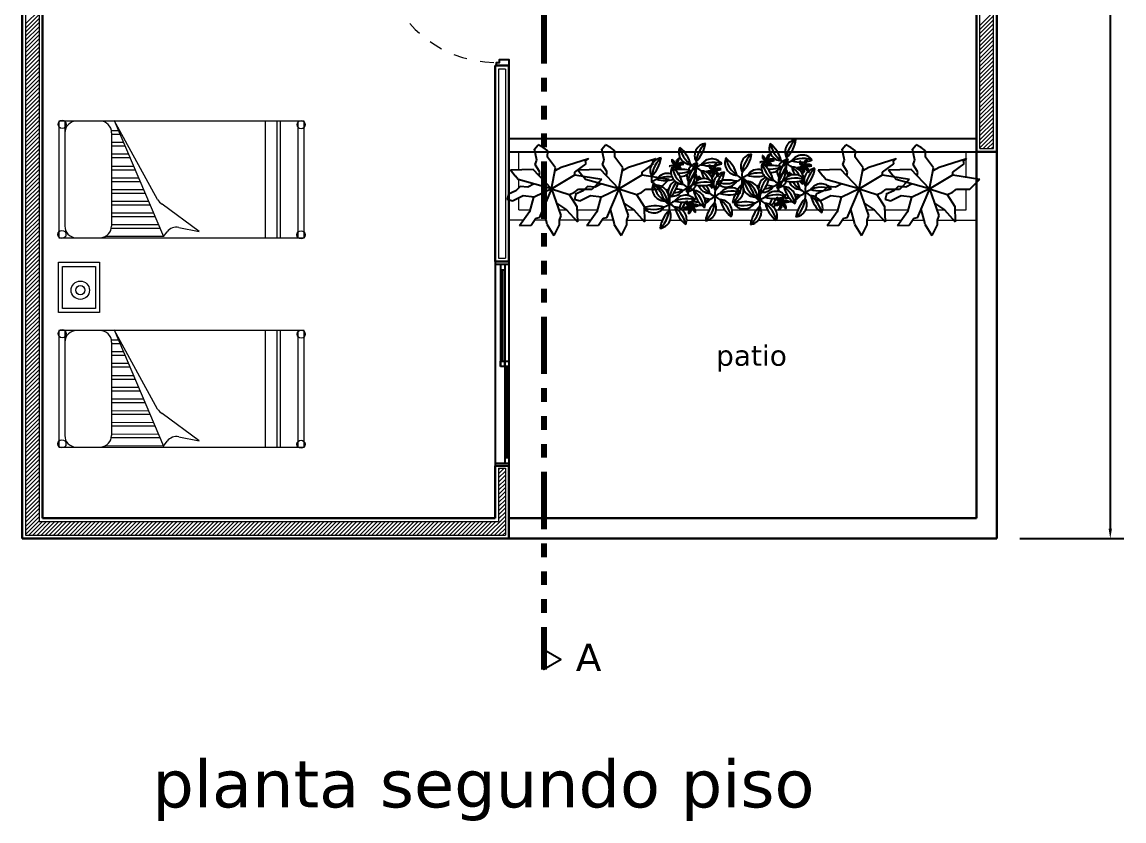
# Model space of a CAD drawing. Header units: millimetres. Extents: x -106 to 2534, y 21 to 2786.
# Drawn here: x 1267 to 1275.09, y 1368.63 to 1374.5 of the extents above; entities that cross this region are included whole.
import ezdxf

# ---------------------------------------------------------------- set-up
doc = ezdxf.new("R2010")
doc.units = ezdxf.units.MM
doc.linetypes.add('ACAD_ISO03W100', pattern=[30, 12, -18])
doc.linetypes.add('ACAD_ISO14W100', pattern=[24, 12, -3, 0, -3, 0, -3, 0, -3])
for name, color, linetype, lineweight in [('achurado', 142, 'Continuous', 9), ('asceso ban', 64, 'Continuous', 20), ('jardinera', 130, 'Continuous', 20), ('L. corte', 106, 'ACAD_ISO14W100', 80), ('marco', 54, 'Continuous', 25), ('MOBILIARIO', 132, 'Continuous', 20), ('muro bajo', 202, 'Continuous', 25), ('muros', 20, 'Continuous', 30), ('punteada', 210, 'ACAD_ISO03W100', 13), ('textos', 116, 'Continuous', 40)]:
    doc.layers.add(name, color=color, linetype=linetype, lineweight=lineweight)
doc.layers.add('VERDE', color=3, linetype='Continuous')
doc.styles.get("Standard").update_dxf_attribs({"font": 'verdana.ttf'})
doc.dimstyles.new('cota 1.75', dxfattribs={"dimtxt": 0.15, "dimasz": 0.072, "dimexe": 0.1005, "dimexo": 0.1685, "dimgap": 0.0525, "dimtad": 1, "dimdsep": 46, "dimtxsty": 'Standard', "dimcen": 2.5, "dimadec": 0, "dimazin": 0, "dimtfac": 1, "dimtmove": 0, "dimatfit": 3, "dimfxl": 1.25, "dimarcsym": 0})

# ---------------------------------------------------------------- blocks, each defined once
blk = doc.blocks.new('*U138')
at = {"layer": 'marco'}
for p, q in [((881.8686, 521.1427), (881.8686, 519.6427)), ((881.8686, 521.1227), (881.9686, 521.1227)), ((881.9086, 521.1227), (881.9086, 520.3718)), ((881.9086, 521.0827), (881.9386, 521.0827)), ((881.9236, 521.0827), (881.9236, 520.4118)), ((881.9386, 521.1227), (881.9386, 519.6627)), ((881.9686, 521.1427), (881.9686, 519.6427)), ((881.9086, 520.4118), (881.9386, 520.4118)), ((881.9086, 520.3718), (881.9086, 520.4118)), ((881.9386, 520.3718), (881.9086, 520.3718)), ((881.9386, 520.4118), (881.9386, 520.3718)), ((881.9386, 520.4118), (881.9686, 520.4118)), ((881.9386, 520.3718), (881.9386, 520.4118)), ((881.9686, 520.3718), (881.9386, 520.3718)), ((881.9536, 520.3718), (881.9536, 519.7027)), ((881.9686, 520.4118), (881.9686, 520.3718)), ((881.9386, 519.7027), (881.9686, 519.7027)), ((881.8686, 519.6627), (881.9686, 519.6627))]:
    blk.add_line(p, q, dxfattribs=at)
blk = doc.blocks.new('A$C1C07363B')
at = {"color": 102}
for centre, radius, start, end in [((0.2057, 1.3061), 0.0912, 125.69265, 236.43122), ((0.3524, 1.3088), 0.2123, 160.3509, 213.91111), ((-0.0647, 1.3011), 0.2311, 342.11092, 20.01295), ((0.3669, 1.0971), 0.2123, 100.3509, 153.91111), ((0.1495, 1.4108), 0.2123, 280.3509, 333.91111), ((0.2912, 1.2227), 0.0912, 65.69265, 176.43122), ((0.1516, 1.4544), 0.2311, 282.11092, 320.01295), ((0.3547, 1.1057), 0.2123, 40.3509, 93.91111), ((0.164, 1.199), 0.2123, 351.08726, 33.91111), ((0.4256, 1.234), 0.0912, 5.69265, 116.43122), ((0.5565, 1.4707), 0.2311, 222.11092, 260.01295), ((-0.0401, 1.0371), 0.2311, 42.11092, 80.01295), ((0.0908, 1.2738), 0.0912, 185.69265, 296.43122), ((0.1618, 1.4022), 0.2123, 220.3509, 273.91111), ((0.2252, 1.2851), 0.0912, 245.69265, 356.43122), ((0.3648, 1.0534), 0.2311, 128.79511, 140.01295), ((0.5811, 1.2067), 0.2311, 162.11092, 192.76019), ((0.3107, 1.2017), 0.0912, 341.49126, 56.43122), ((-0.0144, 1.2837), 0.2123, 280.3509, 333.91111), ((0.2008, 0.9264), 0.2311, 102.11092, 140.01295), ((0.0613, 1.1581), 0.0912, 245.69265, 356.43122), ((0.1907, 0.9786), 0.2123, 47.17049, 93.91111), ((0.0001, 1.072), 0.2123, 340.3509, 33.91111), ((0.4172, 1.0797), 0.2311, 162.11092, 192.81405), ((0.1468, 1.0747), 0.0912, 305.69265, 56.43122), ((0.2617, 1.107), 0.0912, 25.0832, 116.43122), ((0.3926, 1.3437), 0.2311, 222.11092, 253.72388), ((0.3246, 1.1658), 0.0912, 173.84862, 236.43122), ((0.4713, 1.1685), 0.2123, 183.73647, 213.91111), ((0.4713, 1.1685), 0.2123, 171.08726, 171.95869), ((0.0542, 1.1608), 0.2311, 342.11092, 354.69642), ((0.0542, 1.1608), 0.2311, 8.7039, 12.76019), ((0.4858, 0.9568), 0.2123, 100.3509, 153.91111), ((0.4101, 1.0824), 0.0912, 65.69265, 176.43122), ((0.2705, 1.3141), 0.2311, 282.11092, 320.01295), ((0.1971, 1.0995), 0.2311, 342.11092, 10.50869), ((0.4602, 1.1988), 0.0678, 237.80225, 270.01522), ((0.3869, 1.0554), 0.1001, 49.50122, 64.99224), ((0.5408, 1.177), 0.1001, 190.09444, 196.32806), ((0.4743, 1.1626), 0.03, 203.13642, 233.59426), ((0.519, 1.1649), 0.0678, 185.96291, 210.01522), ((0.4743, 1.1626), 0.03, 132.23502, 137.53266), ((0.519, 1.1649), 0.0678, 162.8996, 166.52554), ((0.3581, 1.1567), 0.1001, 349.50122, 16.32806), ((0.519, 1.0971), 0.0678, 102.8996, 150.01522), ((0.4947, 1.1346), 0.03, 72.23502, 173.59426), ((0.4315, 1.2323), 0.1001, 289.50122, 316.32806), ((0.4929, 1.1903), 0.03, 289.05604, 293.59426), ((0.1522, 1.1012), 0.0678, 222.8996, 270.01522), ((0.1319, 1.0614), 0.03, 192.23502, 293.59426), ((0.0789, 0.9578), 0.1001, 49.50122, 76.32806), ((0.2097, 1.1335), 0.0912, 205.0832, 218.76325), ((0.1663, 1.065), 0.03, 132.23502, 233.59426), ((0.2807, 1.2619), 0.2123, 227.17049, 243.56434), ((0.211, 1.0673), 0.0678, 162.8996, 210.01522), ((0.0788, 0.8968), 0.2311, 62.08676, 73.72388), ((0.0501, 1.0591), 0.1001, 349.50122, 16.32806), ((0.2097, 1.1335), 0.0912, 229.17518, 239.11319), ((0.211, 0.9995), 0.0678, 102.8996, 150.01522), ((0.1867, 1.037), 0.03, 72.23502, 173.59426), ((0.1235, 1.1347), 0.1001, 289.50122, 316.32806), ((0.2807, 1.2619), 0.2123, 257.7752, 273.91111), ((0.0788, 0.8968), 0.2311, 42.11092, 46.65604), ((0.3526, 1.0722), 0.0912, 185.69265, 242.71074), ((0.4236, 1.2005), 0.2123, 220.3509, 273.91111), ((0.2217, 0.8355), 0.2311, 42.11092, 80.01295), ((0.3806, 0.9667), 0.0912, 84.52344, 116.43122), ((0.4675, 1.1045), 0.0912, 177.38143, 236.43122), ((0.6142, 1.1072), 0.2123, 175.3357, 213.91111), ((0.4399, 1.159), 0.03, 242.21966, 293.59426), ((0.489, 1.0296), 0.1001, 109.50122, 127.54055), ((0.4015, 1.1649), 0.0678, 293.20407, 330.01522), ((0.4258, 1.1273), 0.03, 274.65819, 353.59426), ((0.6287, 0.8954), 0.2123, 100.3509, 153.91111), ((0.4603, 1.0631), 0.0678, 42.8996, 90.01522), ((0.4015, 1.097), 0.0678, 342.8996, 30.01522), ((0.553, 1.0211), 0.0912, 65.69265, 176.43122), ((0.4134, 1.2528), 0.2311, 282.11092, 320.01295), ((0.5624, 1.1052), 0.1001, 169.50122, 196.32806), ((0.4462, 1.0993), 0.03, 312.23502, 53.59426), ((0.4806, 1.1029), 0.03, 12.23502, 113.59426), ((0.5336, 1.2065), 0.1001, 229.50122, 256.32806), ((0.0935, 1.0673), 0.0678, 282.8996, 330.01522), ((0.1178, 1.0297), 0.03, 252.23502, 353.59426), ((0.181, 0.932), 0.1001, 109.50122, 136.32806), ((0.1045, 1.1435), 0.2123, 280.3509, 333.91111), ((0.1802, 1.0178), 0.0912, 245.69265, 356.43122), ((0.3197, 0.7861), 0.2311, 102.11092, 140.01295), ((0.1523, 0.9655), 0.0678, 42.8996, 90.01522), ((0.0935, 0.9994), 0.0678, 342.8996, 30.01522), ((0.2544, 1.0076), 0.1001, 169.50122, 196.32806), ((0.1382, 1.0017), 0.03, 312.23502, 53.59426), ((0.1726, 1.0053), 0.03, 12.23502, 113.59426), ((0.2256, 1.109), 0.1001, 229.50122, 256.32806), ((0.2525, 0.9707), 0.0912, 171.76698, 189.53307), ((0.2525, 0.9707), 0.0912, 146.10068, 157.891), ((0.2097, 1.1335), 0.0912, 247.81256, 256.70033), ((0.2525, 0.9707), 0.0912, 133.2687, 137.35924), ((0.3992, 0.9734), 0.2123, 168.6954, 179.48836), ((0.4172, 1.0797), 0.2311, 196.662, 200.01295), ((-0.0179, 0.9657), 0.2311, 6.1815, 10.61505), ((0.2097, 1.1335), 0.0912, 284.90358, 296.43122), ((0.338, 0.8873), 0.0912, 109.57165, 176.43122), ((0.3096, 0.8384), 0.2123, 40.3509, 93.91111), ((0.119, 0.9317), 0.2123, 340.3509, 33.91111), ((0.5361, 0.9394), 0.2311, 162.11092, 200.01295), ((0.2656, 0.9344), 0.0912, 305.69265, 56.43122), ((0.5115, 1.2034), 0.2311, 222.11092, 260.01295), ((0.3526, 1.0722), 0.0912, 264.52344, 296.43122), ((0.338, 0.8873), 0.0912, 65.69265, 85.15108), ((0.2474, 1.0821), 0.2123, 298.29431, 333.91111), ((0.3806, 0.9667), 0.0912, 5.69265, 62.71074), ((0.4525, 0.777), 0.2123, 40.3509, 93.91111), ((0.2619, 0.8704), 0.2123, 340.3509, 33.91111), ((0.5235, 0.9054), 0.0912, 5.69265, 116.43122), ((0.6544, 1.1421), 0.2311, 222.11092, 260.01295), ((0.2085, 1.0668), 0.2123, 220.3509, 273.91111), ((0.0067, 0.7017), 0.2311, 42.11092, 80.01295), ((0.1376, 0.9384), 0.0912, 185.69265, 296.43122), ((0.2525, 0.9707), 0.0912, 208.6876, 236.43122), ((0.3992, 0.9734), 0.2123, 192.53642, 213.91111), ((-0.0179, 0.9657), 0.2311, 342.11092, 351.58247), ((0.4137, 0.7617), 0.2123, 120.80351, 153.91111), ((0.1984, 1.119), 0.2311, 282.11092, 297.81077), ((0.4627, 0.7248), 0.2311, 131.73202, 140.01295), ((0.3231, 0.9565), 0.0912, 271.27301, 356.43122), ((0.4137, 0.7617), 0.2123, 100.3509, 106.96689), ((0.1984, 1.119), 0.2311, 312.85022, 320.01295), ((0.4627, 0.7248), 0.2311, 102.11092, 117.26047), ((0.4274, 0.8894), 0.03, 132.23502, 233.59426), ((0.472, 0.8916), 0.0678, 162.8996, 210.01522), ((0.3111, 0.8834), 0.1001, 349.50122, 16.32806), ((0.4477, 0.8613), 0.03, 72.23502, 173.59426), ((0.679, 0.8781), 0.2311, 162.11092, 200.01295), ((0.4086, 0.8731), 0.0912, 305.69265, 56.43122), ((0.0324, 0.9483), 0.2123, 280.3509, 333.91111), ((0.1081, 0.8227), 0.0912, 245.69265, 356.43122), ((0.2476, 0.591), 0.2311, 102.11092, 140.01295), ((0.2375, 0.6432), 0.2123, 40.3509, 93.91111), ((0.0469, 0.7366), 0.2123, 340.3509, 33.91111), ((0.464, 0.7443), 0.2311, 162.11092, 200.01295), ((0.1935, 0.7393), 0.0912, 305.69265, 56.43122), ((0.3085, 0.7716), 0.0912, 5.69265, 116.43122), ((0.4393, 1.0083), 0.2311, 222.11092, 260.01295), ((0.2474, 1.0821), 0.2123, 280.3509, 287.89909), ((0.3231, 0.9565), 0.0912, 245.69265, 266.21453), ((0.3805, 0.7679), 0.0912, 125.69265, 236.43122), ((0.5272, 0.7706), 0.2123, 160.3509, 213.91111), ((0.1101, 0.7629), 0.2311, 342.11092, 20.01295), ((0.4133, 0.9255), 0.0678, 222.8996, 270.01522), ((0.3929, 0.8857), 0.03, 192.23502, 293.59426), ((0.3399, 0.7821), 0.1001, 49.50122, 76.32806), ((0.3545, 0.8916), 0.0678, 282.8996, 330.01522), ((0.3788, 0.8541), 0.03, 252.23502, 353.59426), ((0.4421, 0.7564), 0.1001, 109.50122, 136.32806), ((0.472, 0.8238), 0.0678, 102.8996, 150.01522), ((0.3546, 0.8238), 0.0678, 342.8996, 30.01522), ((0.4133, 0.7899), 0.0678, 42.8996, 90.01522), ((0.5154, 0.832), 0.1001, 169.50122, 196.32806), ((0.3992, 0.826), 0.03, 312.23502, 53.59426), ((0.3845, 0.959), 0.1001, 289.50122, 316.32806), ((0.4337, 0.8297), 0.03, 12.23502, 113.59426), ((0.4867, 0.9333), 0.1001, 229.50122, 256.32806), ((0.5417, 0.5589), 0.2123, 100.3509, 153.91111), ((0.466, 0.6845), 0.0912, 65.69265, 176.43122), ((0.3265, 0.9162), 0.2311, 282.11092, 320.01295), ((0.2166, 0.6409), 0.0912, 125.69265, 236.43122), ((0.3633, 0.6436), 0.2123, 160.3509, 213.91111), ((-0.0538, 0.6359), 0.2311, 342.11092, 20.01295), ((0.3366, 0.864), 0.2123, 220.3509, 273.91111), ((0.2656, 0.7356), 0.0912, 185.69265, 296.43122), ((0.1347, 0.4989), 0.2311, 42.11092, 80.01295), ((0.1604, 0.7456), 0.2123, 280.3509, 333.91111), ((0.3021, 0.5575), 0.0912, 65.69265, 176.43122), ((0.3655, 0.4405), 0.2123, 40.3509, 93.91111), ((0.1749, 0.5338), 0.2123, 351.08726, 33.91111), ((0.4365, 0.5688), 0.0912, 5.69265, 116.43122), ((0.5674, 0.8055), 0.2311, 222.11092, 260.01295), ((-0.0292, 0.3719), 0.2311, 42.11092, 80.01295), ((0.1017, 0.6086), 0.0912, 185.69265, 296.43122), ((0.1726, 0.7369), 0.2123, 220.3509, 273.91111), ((0.3778, 0.4318), 0.2123, 100.3509, 153.91111), ((0.2361, 0.6199), 0.0912, 245.69265, 356.43122), ((0.3757, 0.3882), 0.2311, 128.79511, 140.01295), ((0.1625, 0.7892), 0.2311, 282.11092, 320.01295), ((0.3757, 0.3882), 0.2311, 102.11092, 107.19606), ((0.592, 0.5415), 0.2311, 162.11092, 192.76019), ((0.3216, 0.5365), 0.0912, 341.49126, 56.43122), ((-0.0035, 0.6185), 0.2123, 280.3509, 333.91111), ((0.2117, 0.2612), 0.2311, 102.11092, 140.01295), ((0.0722, 0.4929), 0.0912, 245.69265, 356.43122), ((0.2016, 0.3134), 0.2123, 47.17049, 93.91111), ((0.011, 0.4068), 0.2123, 340.3509, 33.91111), ((0.2726, 0.4418), 0.0912, 25.0832, 116.43122), ((0.4034, 0.6785), 0.2311, 222.11092, 253.72388), ((0.3355, 0.5006), 0.0912, 173.84862, 236.43122), ((0.4822, 0.5033), 0.2123, 183.73647, 213.91111), ((0.4822, 0.5033), 0.2123, 171.08726, 171.95869), ((0.0651, 0.4956), 0.2311, 8.7039, 12.76019), ((0.4966, 0.2916), 0.2123, 100.3509, 153.91111), ((0.421, 0.4172), 0.0912, 65.69265, 176.43122), ((0.2814, 0.6489), 0.2311, 282.11092, 320.01295), ((0.5517, 0.5118), 0.1001, 190.09444, 196.32806), ((0.5299, 0.4997), 0.0678, 185.96291, 210.01522), ((0.4852, 0.4974), 0.03, 132.23502, 137.53266), ((0.5299, 0.4997), 0.0678, 162.8996, 166.52554), ((0.369, 0.4915), 0.1001, 349.50122, 16.32806), ((0.5299, 0.4318), 0.0678, 102.8996, 150.01522), ((0.5056, 0.4694), 0.03, 72.23502, 173.59426), ((0.4424, 0.5671), 0.1001, 289.50122, 316.32806), ((0.5037, 0.5251), 0.03, 289.05604, 293.59426), ((0.2206, 0.4683), 0.0912, 205.0832, 218.76325), ((0.2915, 0.5967), 0.2123, 227.17049, 243.56434), ((0.1772, 0.3998), 0.03, 132.23502, 233.59426), ((0.2219, 0.4021), 0.0678, 162.8996, 210.01522), ((0.0897, 0.2316), 0.2311, 62.08676, 73.72388), ((0.061, 0.3939), 0.1001, 349.50122, 16.32806), ((0.4281, 0.4145), 0.2311, 162.11092, 192.81405), ((0.1576, 0.4095), 0.0912, 305.69265, 56.43122), ((0.0651, 0.4956), 0.2311, 342.11092, 354.69642), ((0.4784, 0.4393), 0.0912, 177.38143, 236.43122), ((0.6251, 0.442), 0.2123, 175.3357, 213.91111), ((0.208, 0.4343), 0.2311, 342.11092, 10.50869), ((0.4711, 0.5336), 0.0678, 237.80225, 270.01522), ((0.4508, 0.4938), 0.03, 242.21966, 293.59426), ((0.4999, 0.3644), 0.1001, 109.50122, 127.54055), ((0.4124, 0.4996), 0.0678, 293.20407, 330.01522), ((0.4367, 0.4621), 0.03, 274.65819, 353.59426), ((0.3978, 0.3901), 0.1001, 49.50122, 64.99224), ((0.6396, 0.2302), 0.2123, 100.3509, 153.91111), ((0.4852, 0.4974), 0.03, 203.13642, 233.59426), ((0.4712, 0.3979), 0.0678, 42.8996, 90.01522), ((0.4124, 0.4318), 0.0678, 342.8996, 30.01522), ((0.5639, 0.3559), 0.0912, 65.69265, 176.43122), ((0.4243, 0.5876), 0.2311, 282.11092, 320.01295), ((0.5733, 0.44), 0.1001, 169.50122, 196.32806), ((0.4571, 0.4341), 0.03, 312.23502, 53.59426), ((0.4915, 0.4377), 0.03, 12.23502, 113.59426), ((0.5445, 0.5413), 0.1001, 229.50122, 256.32806), ((0.1631, 0.436), 0.0678, 222.8996, 270.01522), ((0.1427, 0.3962), 0.03, 192.23502, 293.59426), ((0.0898, 0.2926), 0.1001, 49.50122, 76.32806), ((0.1044, 0.4021), 0.0678, 282.8996, 330.01522), ((0.1287, 0.3645), 0.03, 252.23502, 353.59426), ((0.1919, 0.2668), 0.1001, 109.50122, 136.32806), ((0.1154, 0.4783), 0.2123, 280.3509, 333.91111), ((0.1911, 0.3526), 0.0912, 245.69265, 356.43122), ((0.3306, 0.1209), 0.2311, 102.11092, 140.01295), ((0.2206, 0.4683), 0.0912, 229.17518, 239.11319), ((0.2219, 0.3343), 0.0678, 102.8996, 150.01522), ((0.1631, 0.3003), 0.0678, 42.8996, 90.01522), ((0.1044, 0.3342), 0.0678, 342.8996, 30.01522), ((0.2653, 0.3424), 0.1001, 169.50122, 196.32806), ((0.1491, 0.3365), 0.03, 312.23502, 53.59426), ((0.1976, 0.3718), 0.03, 72.23502, 173.59426), ((0.1343, 0.4695), 0.1001, 289.50122, 316.32806), ((0.1835, 0.3401), 0.03, 12.23502, 113.59426), ((0.2365, 0.4437), 0.1001, 229.50122, 256.32806), ((0.2634, 0.3055), 0.0912, 146.10068, 157.891), ((0.2206, 0.4683), 0.0912, 247.81256, 256.70033), ((0.2634, 0.3055), 0.0912, 133.2687, 137.35924), ((0.4101, 0.3082), 0.2123, 168.6954, 179.48836), ((0.4281, 0.4145), 0.2311, 196.662, 200.01295), ((-0.007, 0.3005), 0.2311, 6.1815, 10.61505), ((0.2206, 0.4683), 0.0912, 284.90358, 296.43122), ((0.2915, 0.5967), 0.2123, 257.7752, 273.91111), ((0.0897, 0.2316), 0.2311, 42.11092, 46.65604), ((0.3635, 0.407), 0.0912, 185.69265, 242.71074), ((0.4345, 0.5353), 0.2123, 220.3509, 273.91111), ((0.2326, 0.1703), 0.2311, 42.11092, 80.01295), ((0.3205, 0.1732), 0.2123, 40.3509, 93.91111), ((0.1299, 0.2665), 0.2123, 340.3509, 33.91111), ((0.5469, 0.2742), 0.2311, 162.11092, 200.01295), ((0.2765, 0.2692), 0.0912, 305.69265, 56.43122), ((0.3915, 0.3015), 0.0912, 84.52344, 116.43122), ((0.5223, 0.5382), 0.2311, 222.11092, 260.01295), ((0.3635, 0.407), 0.0912, 264.52344, 296.43122), ((0.3915, 0.3015), 0.0912, 5.69265, 62.71074), ((0.4634, 0.1118), 0.2123, 40.3509, 93.91111), ((0.5344, 0.2402), 0.0912, 5.69265, 116.43122), ((0.2194, 0.4016), 0.2123, 220.3509, 273.91111), ((0.0176, 0.0365), 0.2311, 42.11092, 80.01295), ((0.1485, 0.2732), 0.0912, 185.69265, 296.43122), ((0.2634, 0.3055), 0.0912, 171.76698, 189.53307), ((0.2634, 0.3055), 0.0912, 208.6876, 236.43122), ((0.4101, 0.3082), 0.2123, 192.53642, 213.91111), ((-0.007, 0.3005), 0.2311, 342.11092, 351.58247), ((0.4245, 0.0964), 0.2123, 120.80351, 153.91111), ((0.3489, 0.2221), 0.0912, 109.57165, 176.43122), ((0.2093, 0.4538), 0.2311, 282.11092, 297.81077), ((0.334, 0.2913), 0.0912, 271.27301, 356.43122), ((0.3489, 0.2221), 0.0912, 65.69265, 85.15108), ((0.2583, 0.4169), 0.2123, 298.29431, 333.91111), ((0.4245, 0.0964), 0.2123, 100.3509, 106.96689), ((0.2093, 0.4538), 0.2311, 312.85022, 320.01295), ((0.4735, 0.0596), 0.2311, 102.11092, 117.26047), ((0.4383, 0.2242), 0.03, 132.23502, 233.59426), ((0.4829, 0.2264), 0.0678, 162.8996, 210.01522), ((0.322, 0.2182), 0.1001, 349.50122, 16.32806), ((0.2728, 0.2052), 0.2123, 340.3509, 33.91111), ((0.6899, 0.2129), 0.2311, 162.11092, 200.01295), ((0.4195, 0.2079), 0.0912, 305.69265, 56.43122), ((0.6653, 0.4769), 0.2311, 222.11092, 260.01295), ((0.0433, 0.2831), 0.2123, 280.3509, 333.91111), ((0.2484, -0.022), 0.2123, 40.3509, 93.91111), ((0.0578, 0.0714), 0.2123, 340.3509, 33.91111), ((0.3194, 0.1064), 0.0912, 5.69265, 116.43122), ((0.4502, 0.3431), 0.2311, 222.11092, 260.01295), ((0.4735, 0.0596), 0.2311, 131.73202, 140.01295), ((0.2583, 0.4169), 0.2123, 280.3509, 287.89909), ((0.334, 0.2913), 0.0912, 245.69265, 266.21453), ((0.4242, 0.2603), 0.0678, 222.8996, 270.01522), ((0.4038, 0.2205), 0.03, 192.23502, 293.59426), ((0.3508, 0.1169), 0.1001, 49.50122, 76.32806), ((0.3654, 0.2264), 0.0678, 282.8996, 330.01522), ((0.3897, 0.1889), 0.03, 252.23502, 353.59426), ((0.453, 0.0912), 0.1001, 109.50122, 136.32806), ((0.4829, 0.1586), 0.0678, 102.8996, 150.01522), ((0.3654, 0.1586), 0.0678, 342.8996, 30.01522), ((0.4242, 0.1247), 0.0678, 42.8996, 90.01522), ((0.5263, 0.1668), 0.1001, 169.50122, 196.32806), ((0.4101, 0.1608), 0.03, 312.23502, 53.59426), ((0.4586, 0.1961), 0.03, 72.23502, 173.59426), ((0.3954, 0.2938), 0.1001, 289.50122, 316.32806), ((0.4446, 0.1645), 0.03, 12.23502, 113.59426), ((0.4975, 0.2681), 0.1001, 229.50122, 256.32806), ((0.119, 0.1575), 0.0912, 245.69265, 356.43122), ((0.2585, -0.0742), 0.2311, 102.11092, 140.01295), ((0.4748, 0.0791), 0.2311, 162.11092, 200.01295), ((0.2044, 0.0741), 0.0912, 305.69265, 56.43122)]:
    blk.add_arc(centre, radius, start, end, dxfattribs=at)
blk = doc.blocks.new('m2')
at = {"linetype": 'Continuous'}
for p, q in [((-0.0136, 0.0587), (-0.0096, 0.0703)), ((0.01, 0.0406), (-0.0096, 0.0703)), ((-0.0434, 0.0527), (-0.0514, 0.0499)), ((-0.0327, 0.0455), (-0.0436, 0.0528)), ((-0.0156, 0.052), (-0.0135, 0.0583)), ((0, 0), (-0.0156, 0.052)), ((0.0255, 0.0433), (0.0383, 0.0557)), ((0.0383, 0.0557), (0.0473, 0.0545)), ((0.0481, 0.0455), (0.0473, 0.0545)), ((-0.0494, 0.0415), (-0.0514, 0.0499)), ((-0.0331, 0.0317), (-0.0494, 0.0415)), ((-0.0233, 0.0434), (-0.0327, 0.0455)), ((-0.0178, 0.0328), (-0.0233, 0.0434)), ((0, 0), (0.01, 0.0406)), ((0.0121, 0.0291), (0.0184, 0.042)), ((0.0184, 0.042), (0.0255, 0.0433)), ((0.0386, 0.0316), (0.047, 0.0367)), ((0.047, 0.0367), (0.0481, 0.0455)), ((-0.0261, 0.016), (-0.0331, 0.0317)), ((-0.0081, 0.0272), (-0.0178, 0.0328)), ((0.0068, 0.0275), (0.0121, 0.0291)), ((0.031, 0.012), (0.0386, 0.0316)), ((-0.0495, 0.01), (-0.0764, 0.0115)), ((-0.0658, -0.0036), (-0.0764, 0.0115)), ((-0.0265, 0.0167), (-0.0495, 0.01)), ((0, 0), (-0.0491, -0.0077)), ((0, 0), (-0.028, -0.0346)), ((0, 0), (-0.0261, 0.016)), ((0, 0), (0.031, 0.012)), ((0, 0), (0.0379, -0.0193)), ((0, 0), (0.007, -0.0281)), ((0.0272, 0.0105), (0.0368, 0.0051)), ((0.0366, 0.0052), (0.0711, -0.0239)), ((-0.0527, -0.004), (-0.0658, -0.0036)), ((-0.0491, -0.0077), (-0.0527, -0.004)), ((-0.0346, -0.0054), (-0.0509, -0.023)), ((0.0379, -0.0193), (0.0412, -0.0171)), ((0.0412, -0.0171), (0.0619, -0.0252)), ((-0.0512, -0.0231), (-0.0603, -0.0421)), ((-0.028, -0.0346), (-0.0356, -0.0364)), ((-0.0152, -0.0188), (-0.0156, -0.0375)), ((0.007, -0.0281), (-0.0025, -0.0486)), ((0.007, -0.0281), (0.0139, -0.0332)), ((0.0139, -0.0332), (0.0219, -0.0361)), ((0.0379, -0.0193), (0.0548, -0.0588)), ((0.0619, -0.0252), (0.0652, -0.0223)), ((0.0652, -0.0223), (0.0715, -0.024)), ((-0.0417, -0.0405), (-0.0603, -0.0421)), ((-0.0356, -0.0364), (-0.0417, -0.0405)), ((-0.0156, -0.0375), (-0.0225, -0.0619)), ((-0.0025, -0.0486), (-0.0225, -0.0619)), ((0.0219, -0.0361), (0.0331, -0.0539)), ((0.0331, -0.0542), (0.0548, -0.0588))]:
    blk.add_line(p, q, dxfattribs=at)
blk = doc.blocks.new('cama3')
for p, q in [((1234.2454, 1376.414), (1234.2454, 1375.5568)), ((1236.0454, 1376.414), (1234.2454, 1376.414)), ((1234.2885, 1376.4139), (1234.2884, 1376.3282)), ((1234.6513, 1376.4183), (1235.0141, 1375.5647)), ((1234.9696, 1375.8364), (1234.6513, 1376.4183)), ((1235.7625, 1375.5568), (1235.7625, 1376.414)), ((1235.8482, 1375.5568), (1235.8482, 1376.414)), ((1235.8739, 1375.5568), (1235.8739, 1376.414)), ((1236.0025, 1375.5568), (1236.0025, 1376.414)), ((1236.0454, 1375.5568), (1236.0454, 1376.414)), ((1234.6838, 1376.3418), (1234.6313, 1376.3419)), ((1234.2884, 1376.3282), (1234.2884, 1375.6425)), ((1234.6324, 1376.3276), (1234.6312, 1375.6419)), ((1234.7203, 1376.256), (1234.6323, 1376.2561)), ((1234.6948, 1376.316), (1234.6324, 1376.3161)), ((1234.7567, 1376.1702), (1234.6322, 1376.1704)), ((1234.7312, 1376.2303), (1234.6323, 1376.2304)), ((1234.7677, 1376.1445), (1234.6321, 1376.1447)), ((1234.7954, 1376.0794), (1234.632, 1376.0796)), ((1234.8063, 1376.0536), (1234.632, 1376.0539)), ((1234.8302, 1375.9936), (1234.6318, 1375.9939)), ((1234.8427, 1375.9678), (1234.6318, 1375.9682)), ((1234.8683, 1375.9078), (1234.6317, 1375.9082)), ((1234.8792, 1375.8821), (1234.6317, 1375.8825)), ((1234.9047, 1375.822), (1234.6315, 1375.8225)), ((1234.9157, 1375.7963), (1234.6315, 1375.7968)), ((1235.2759, 1375.6034), (1235.0028, 1375.8042)), ((1234.9412, 1375.7362), (1234.6314, 1375.7368)), ((1234.9521, 1375.7105), (1234.6314, 1375.7111)), ((1234.9886, 1375.6247), (1234.6296, 1375.6254)), ((1234.9776, 1375.6505), (1234.6313, 1375.6511)), ((1235.1257, 1375.6327), (1235.2759, 1375.6034)), ((1234.2454, 1375.5568), (1236.0454, 1375.5568)), ((1235.0141, 1375.5647), (1234.584, 1375.5654)), ((1235.0141, 1375.5647), (1235.0409, 1375.6002))]:
    blk.add_line(p, q)
for centre in [(1234.2686, 1376.3898), (1236.025, 1376.3867), (1234.2672, 1375.5809), (1236.0239, 1375.5779)]:
    blk.add_circle(centre, 0.03)
for centre, radius, start, end in [((1234.3765, 1376.3258), 0.0882, 90.71291, 178.44877), ((1234.5458, 1376.3274), 0.0866, 0.14591, 89.30883), ((1235.1043, 1375.9423), 0.1714, 218.15966, 233.67577), ((1234.3741, 1375.6423), 0.0857, 179.90056, 265.86358), ((1234.5455, 1375.642), 0.0857, 276.31927, 359.90056), ((1235.1093, 1375.5486), 0.0857, 78.96231, 142.98993)]:
    blk.add_arc(centre, radius, start, end)
blk = doc.blocks.new('camas')
at = {"layer": 'MOBILIARIO'}
for points in [[(1321.8962, 1316.4971), (1322.1991, 1316.4971), (1322.1991, 1316.1269), (1321.8962, 1316.1269)], [(1321.927, 1316.4664), (1322.1684, 1316.4664), (1322.1684, 1316.1577), (1321.927, 1316.1577)]]:
    blk.add_lwpolyline(points, close=True, dxfattribs=at)
for radius in [0.0674, 0.0337]:
    blk.add_circle((1322.0569, 1316.2912), radius, dxfattribs=at)
for p in [(87.6546, -58.8801), (87.6546, -60.4181)]:
    blk.add_blockref('cama3', p, dxfattribs=at)
blk = doc.blocks.new('*D204')
at = {"color": 0, "lineweight": -2, "transparency": 16777216}
for p, q in [((1274.3261, 1382.9619), (1275.0913, 1382.9619)), ((1274.9908, 1382.8899), (1274.9908, 1370.7753)), ((1274.3261, 1370.7033), (1275.0913, 1370.7033))]:
    blk.add_line(p, q, dxfattribs=at)
at = {"color": 0, "transparency": 16777216}
for points in [[(1274.9788, 1382.8899), (1275.0028, 1382.8899), (1274.9908, 1382.9619)], [(1274.9788, 1370.7753), (1275.0028, 1370.7753), (1274.9908, 1370.7033)]]:
    blk.add_solid(points, dxfattribs=at)
at = {"layer": 'Defpoints', "color": 0, "transparency": 16777216}
for p in [(1274.1576, 1382.9619), (1274.1576, 1370.7033), (1274.9908, 1370.7033)]:
    blk.add_point(p, dxfattribs=at)
at = {"color": 0, "transparency": 16777216, "insert": (1274.8601, 1376.8326), "char_height": 0.15, "attachment_point": 5, "rotation": 90}
blk.add_mtext('12.26', dxfattribs=at)

msp = doc.modelspace()

# ---------------------------------------------------------------- hatches: boundary and pattern name
at = {"layer": 'achurado'}
h = msp.add_hatch(dxfattribs=at)
h.set_pattern_fill('JIS_WOOD', color=256, scale=0.03, style=0)
h.set_pattern_definition([(45, (25.16938, 6e-13), (-0.01499999997, 0.01499999997), [])])
h.paths.add_polyline_path([(1269.099, 1370.8283), (1267.5127, 1370.8283), (1267.5127, 1370.7283), (1269.099, 1370.7283)])

# ---------------------------------------------------------------- linework, layer by layer
msp.add_lwpolyline([(1270.9566, 1369.816), (1270.8297, 1369.7427), (1270.8297, 1369.8893)], close=True)
for p, q in [((1267.0226, 1384.9642), (1267.0226, 1370.7283)), ((1274.1326, 1373.5675), (1274.1326, 1382.9369)), ((1274.0326, 1373.5675), (1274.0326, 1382.8119)), ((1267.1226, 1377.5581), (1267.1226, 1370.8283)), ((1267.0226, 1374.4832), (1267.1226, 1374.5832)), ((1267.0226, 1374.4532), (1267.1226, 1374.5532)), ((1274.0326, 1374.4732), (1274.1326, 1374.5732)), ((1267.0226, 1374.4232), (1267.1226, 1374.5232)), ((1267.0226, 1374.3932), (1267.1226, 1374.4932)), ((1274.0326, 1374.4432), (1274.1326, 1374.5432)), ((1274.0326, 1374.4132), (1274.1326, 1374.5132)), ((1274.0326, 1374.3832), (1274.1326, 1374.4832)), ((1267.0226, 1374.3632), (1267.1226, 1374.4632)), ((1267.0226, 1374.3332), (1267.1226, 1374.4332)), ((1267.0226, 1374.3032), (1267.1226, 1374.4032)), ((1274.0326, 1374.3532), (1274.1326, 1374.4532)), ((1274.0326, 1374.3232), (1274.1326, 1374.4232)), ((1274.0326, 1374.2932), (1274.1326, 1374.3932)), ((1267.0226, 1374.2732), (1267.1226, 1374.3732)), ((1267.0226, 1374.2432), (1267.1226, 1374.3432)), ((1267.0226, 1374.2132), (1267.1226, 1374.3132)), ((1274.0326, 1374.2632), (1274.1326, 1374.3632)), ((1274.0326, 1374.2332), (1274.1326, 1374.3332)), ((1267.0226, 1374.1832), (1267.1226, 1374.2832)), ((1267.0226, 1374.1532), (1267.1226, 1374.2532)), ((1274.0326, 1374.2032), (1274.1326, 1374.3032)), ((1274.0326, 1374.1732), (1274.1326, 1374.2732)), ((1274.0326, 1374.1432), (1274.1326, 1374.2432)), ((1267.0226, 1374.1232), (1267.1226, 1374.2232)), ((1267.0226, 1374.0932), (1267.1226, 1374.1932)), ((1267.0226, 1374.0632), (1267.1226, 1374.1632)), ((1270.5477, 1374.1524), (1270.4977, 1374.1524)), ((1270.4977, 1374.1524), (1270.4977, 1372.7631)), ((1270.5477, 1374.1524), (1270.5477, 1372.7631)), ((1274.0326, 1374.1132), (1274.1326, 1374.2132)), ((1274.0326, 1374.0832), (1274.1326, 1374.1832)), ((1274.0326, 1374.0532), (1274.1326, 1374.1532)), ((1267.0226, 1374.0332), (1267.1226, 1374.1332)), ((1267.0226, 1374.0032), (1267.1226, 1374.1032)), ((1267.0226, 1373.9732), (1267.1226, 1374.0732)), ((1274.0326, 1374.0232), (1274.1326, 1374.1232)), ((1274.0326, 1373.9932), (1274.1326, 1374.0932)), ((1267.0226, 1373.9432), (1267.1226, 1374.0432)), ((1267.0226, 1373.9132), (1267.1226, 1374.0132)), ((1274.0326, 1373.9632), (1274.1326, 1374.0632)), ((1274.0326, 1373.9332), (1274.1326, 1374.0332)), ((1274.0326, 1373.9032), (1274.1326, 1374.0032)), ((1267.0226, 1373.8832), (1267.1226, 1373.9832)), ((1267.0226, 1373.8532), (1267.1226, 1373.9532)), ((1267.0226, 1373.8232), (1267.1226, 1373.9232)), ((1274.0326, 1373.8732), (1274.1326, 1373.9732)), ((1274.0326, 1373.8432), (1274.1326, 1373.9432)), ((1274.0326, 1373.8132), (1274.1326, 1373.9132)), ((1267.0226, 1373.7932), (1267.1226, 1373.8932)), ((1267.0226, 1373.7632), (1267.1226, 1373.8632)), ((1267.0226, 1373.7332), (1267.1226, 1373.8332)), ((1274.0326, 1373.7832), (1274.1326, 1373.8832)), ((1274.0326, 1373.7532), (1274.1326, 1373.8532)), ((1274.0326, 1373.7232), (1274.1326, 1373.8232)), ((1267.0226, 1373.7032), (1267.1226, 1373.8032)), ((1267.0226, 1373.6732), (1267.1226, 1373.7732)), ((1267.0226, 1373.6432), (1267.1226, 1373.7432)), ((1274.0326, 1373.6932), (1274.1326, 1373.7932)), ((1274.0326, 1373.6632), (1274.1326, 1373.7632)), ((1267.0226, 1373.6132), (1267.1226, 1373.7132)), ((1267.0226, 1373.5832), (1267.1226, 1373.6832)), ((1274.0326, 1373.6332), (1274.1326, 1373.7332)), ((1274.0326, 1373.6032), (1274.1326, 1373.7032)), ((1274.0326, 1373.5732), (1274.1326, 1373.6732)), ((1267.0226, 1373.5532), (1267.1226, 1373.6532)), ((1267.0226, 1373.5232), (1267.1226, 1373.6232)), ((1267.0226, 1373.4932), (1267.1226, 1373.5932)), ((1274.0569, 1373.5675), (1274.1326, 1373.6432)), ((1274.0869, 1373.5675), (1274.1326, 1373.6132)), ((1274.1169, 1373.5675), (1274.1326, 1373.5832)), ((1267.0226, 1373.4632), (1267.1226, 1373.5632)), ((1267.0226, 1373.4332), (1267.1226, 1373.5332)), ((1267.0226, 1373.4032), (1267.1226, 1373.5032)), ((1274.0326, 1373.5675), (1274.1326, 1373.5675)), ((1267.0226, 1373.3732), (1267.1226, 1373.4732)), ((1267.0226, 1373.3432), (1267.1226, 1373.4432)), ((1267.0226, 1373.3132), (1267.1226, 1373.4132)), ((1267.0226, 1373.2832), (1267.1226, 1373.3832)), ((1267.0226, 1373.2532), (1267.1226, 1373.3532)), ((1267.0226, 1373.2232), (1267.1226, 1373.3232)), ((1267.0226, 1373.1932), (1267.1226, 1373.2932)), ((1267.0226, 1373.1632), (1267.1226, 1373.2632)), ((1267.0226, 1373.1332), (1267.1226, 1373.2332)), ((1267.0226, 1373.1032), (1267.1226, 1373.2032)), ((1267.0226, 1373.0732), (1267.1226, 1373.1732)), ((1267.0226, 1373.0432), (1267.1226, 1373.1432)), ((1267.0226, 1373.0132), (1267.1226, 1373.1132)), ((1267.0226, 1372.9832), (1267.1226, 1373.0832)), ((1267.0226, 1372.9532), (1267.1226, 1373.0532)), ((1267.0226, 1372.9232), (1267.1226, 1373.0232)), ((1267.0226, 1372.8932), (1267.1226, 1372.9932)), ((1267.0226, 1372.8632), (1267.1226, 1372.9632)), ((1267.0226, 1372.8332), (1267.1226, 1372.9332)), ((1267.0226, 1372.8032), (1267.1226, 1372.9032)), ((1267.0226, 1372.7732), (1267.1226, 1372.8732)), ((1267.0226, 1372.7432), (1267.1226, 1372.8432)), ((1267.0226, 1372.7132), (1267.1226, 1372.8132)), ((1267.0226, 1372.6832), (1267.1226, 1372.7832)), ((1267.0226, 1372.6532), (1267.1226, 1372.7532)), ((1267.0226, 1372.6232), (1267.1226, 1372.7232)), ((1267.0226, 1372.5932), (1267.1226, 1372.6932)), ((1270.4977, 1372.7631), (1270.5477, 1372.7631)), ((1267.0226, 1372.5632), (1267.1226, 1372.6632)), ((1267.0226, 1372.5332), (1267.1226, 1372.6332)), ((1267.0226, 1372.5032), (1267.1226, 1372.6032)), ((1267.0226, 1372.4732), (1267.1226, 1372.5732)), ((1267.0226, 1372.4432), (1267.1226, 1372.5432)), ((1267.0226, 1372.4132), (1267.1226, 1372.5132)), ((1267.0226, 1372.3832), (1267.1226, 1372.4832)), ((1267.0226, 1372.3532), (1267.1226, 1372.4532)), ((1267.0226, 1372.3232), (1267.1226, 1372.4232)), ((1267.0226, 1372.2932), (1267.1226, 1372.3932)), ((1267.0226, 1372.2632), (1267.1226, 1372.3632)), ((1267.0226, 1372.2332), (1267.1226, 1372.3332)), ((1267.0226, 1372.2032), (1267.1226, 1372.3032)), ((1267.0226, 1372.1732), (1267.1226, 1372.2732)), ((1267.0226, 1372.1432), (1267.1226, 1372.2432)), ((1267.0226, 1372.1132), (1267.1226, 1372.2132)), ((1267.0226, 1372.0832), (1267.1226, 1372.1832)), ((1267.0226, 1372.0532), (1267.1226, 1372.1532)), ((1267.0226, 1372.0232), (1267.1226, 1372.1232)), ((1267.0226, 1371.9932), (1267.1226, 1372.0932)), ((1267.0226, 1371.9632), (1267.1226, 1372.0632)), ((1267.0226, 1371.9332), (1267.1226, 1372.0332)), ((1267.0226, 1371.9032), (1267.1226, 1372.0032)), ((1267.0226, 1371.8732), (1267.1226, 1371.9732)), ((1267.0226, 1371.8432), (1267.1226, 1371.9432)), ((1267.0226, 1371.8132), (1267.1226, 1371.9132)), ((1267.0226, 1371.7832), (1267.1226, 1371.8832)), ((1267.0226, 1371.7532), (1267.1226, 1371.8532)), ((1267.0226, 1371.7232), (1267.1226, 1371.8232)), ((1267.0226, 1371.6932), (1267.1226, 1371.7932)), ((1267.0226, 1371.6632), (1267.1226, 1371.7632)), ((1267.0226, 1371.6332), (1267.1226, 1371.7332)), ((1267.0226, 1371.6032), (1267.1226, 1371.7032)), ((1267.0226, 1371.5732), (1267.1226, 1371.6732)), ((1267.0226, 1371.5432), (1267.1226, 1371.6432)), ((1267.0226, 1371.5132), (1267.1226, 1371.6132)), ((1267.0226, 1371.4832), (1267.1226, 1371.5832)), ((1267.0226, 1371.4532), (1267.1226, 1371.5532)), ((1267.0226, 1371.4232), (1267.1226, 1371.5232)), ((1267.0226, 1371.3932), (1267.1226, 1371.4932)), ((1267.0226, 1371.3632), (1267.1226, 1371.4632)), ((1267.0226, 1371.3332), (1267.1226, 1371.4332)), ((1267.0226, 1371.3032), (1267.1226, 1371.4032)), ((1267.0226, 1371.2732), (1267.1226, 1371.3732)), ((1267.0226, 1371.2432), (1267.1226, 1371.3432)), ((1267.0226, 1371.2132), (1267.1226, 1371.3132)), ((1267.0226, 1371.1832), (1267.1226, 1371.2832)), ((1267.0226, 1371.1532), (1267.1226, 1371.2532)), ((1270.4977, 1371.2384), (1270.4977, 1371.2381)), ((1267.0226, 1371.1232), (1267.1226, 1371.2232)), ((1267.0226, 1371.0932), (1267.1226, 1371.1932)), ((1267.0226, 1371.0632), (1267.1226, 1371.1632)), ((1270.4977, 1371.2084), (1270.5095, 1371.2201)), ((1270.4977, 1371.1784), (1270.5395, 1371.2201)), ((1270.4977, 1371.2201), (1270.5477, 1371.2201)), ((1270.4977, 1371.2201), (1270.4977, 1370.8283)), ((1270.4977, 1371.1484), (1270.5477, 1371.1984)), ((1270.4977, 1371.1184), (1270.5477, 1371.1684)), ((1270.5477, 1371.2201), (1270.5477, 1370.7283)), ((1267.0226, 1371.0332), (1267.1226, 1371.1332)), ((1267.0226, 1371.0032), (1267.1226, 1371.1032)), ((1267.0226, 1370.9732), (1267.1226, 1371.0732)), ((1270.4977, 1371.0884), (1270.5477, 1371.1384)), ((1270.4977, 1371.0584), (1270.5477, 1371.1084)), ((1270.4977, 1371.0284), (1270.5477, 1371.0784)), ((1267.0226, 1370.9432), (1267.1226, 1371.0432)), ((1267.0226, 1370.9132), (1267.1226, 1371.0132)), ((1270.4977, 1370.9984), (1270.5477, 1371.0484)), ((1270.4977, 1370.9684), (1270.5477, 1371.0184)), ((1267.0226, 1370.8832), (1267.1226, 1370.9832)), ((1267.0226, 1370.8532), (1267.1226, 1370.9532)), ((1267.0226, 1370.8232), (1267.1226, 1370.9232)), ((1270.4977, 1370.9384), (1270.5477, 1370.9884)), ((1270.4977, 1370.9084), (1270.5477, 1370.9584)), ((1270.4977, 1370.8784), (1270.5477, 1370.9284)), ((1267.0226, 1370.7932), (1267.1226, 1370.8932)), ((1267.0226, 1370.7632), (1267.1226, 1370.8632)), ((1267.0226, 1370.7332), (1267.1226, 1370.8332)), ((1267.0477, 1370.7283), (1267.1477, 1370.8283)), ((1267.0777, 1370.7283), (1267.1777, 1370.8283)), ((1267.1077, 1370.7283), (1267.2077, 1370.8283)), ((1267.1226, 1370.8283), (1270.4977, 1370.8283)), ((1267.1377, 1370.7283), (1267.2377, 1370.8283)), ((1267.1677, 1370.7283), (1267.2677, 1370.8283)), ((1267.1977, 1370.7283), (1267.2977, 1370.8283)), ((1267.2277, 1370.7283), (1267.3277, 1370.8283)), ((1267.2577, 1370.7283), (1267.3577, 1370.8283)), ((1267.2877, 1370.7283), (1267.3877, 1370.8283)), ((1267.3177, 1370.7283), (1267.4177, 1370.8283)), ((1267.3477, 1370.7283), (1267.4477, 1370.8283)), ((1267.3777, 1370.7283), (1267.4777, 1370.8283)), ((1267.4077, 1370.7283), (1267.5077, 1370.8283)), ((1269.099, 1370.7996), (1269.1277, 1370.8283)), ((1269.099, 1370.7696), (1269.1577, 1370.8283)), ((1269.099, 1370.7396), (1269.1877, 1370.8283)), ((1269.1177, 1370.7283), (1269.2177, 1370.8283)), ((1269.1477, 1370.7283), (1269.2477, 1370.8283)), ((1269.1777, 1370.7283), (1269.2777, 1370.8283)), ((1269.2077, 1370.7283), (1269.3077, 1370.8283)), ((1269.2377, 1370.7283), (1269.3377, 1370.8283)), ((1269.2677, 1370.7283), (1269.3677, 1370.8283)), ((1269.2977, 1370.7283), (1269.3977, 1370.8283)), ((1269.3277, 1370.7283), (1269.4277, 1370.8283)), ((1269.3577, 1370.7283), (1269.4577, 1370.8283)), ((1269.3877, 1370.7283), (1269.4877, 1370.8283)), ((1269.4177, 1370.7283), (1269.5177, 1370.8283)), ((1269.4477, 1370.7283), (1269.5477, 1370.8283)), ((1269.4777, 1370.7283), (1269.5777, 1370.8283)), ((1269.5077, 1370.7283), (1269.6077, 1370.8283)), ((1269.5377, 1370.7283), (1269.6377, 1370.8283)), ((1269.5677, 1370.7283), (1269.6677, 1370.8283)), ((1269.5977, 1370.7283), (1269.6977, 1370.8283)), ((1269.6277, 1370.7283), (1269.7277, 1370.8283)), ((1269.6577, 1370.7283), (1269.7577, 1370.8283)), ((1269.6877, 1370.7283), (1269.7877, 1370.8283)), ((1269.7177, 1370.7283), (1269.8177, 1370.8283)), ((1269.7477, 1370.7283), (1269.8477, 1370.8283)), ((1269.7777, 1370.7283), (1269.8777, 1370.8283)), ((1269.8077, 1370.7283), (1269.9077, 1370.8283)), ((1269.8377, 1370.7283), (1269.9377, 1370.8283)), ((1269.8677, 1370.7283), (1269.9677, 1370.8283)), ((1269.8977, 1370.7283), (1269.9977, 1370.8283)), ((1269.9277, 1370.7283), (1270.0277, 1370.8283)), ((1269.9577, 1370.7283), (1270.0577, 1370.8283)), ((1269.9877, 1370.7283), (1270.0877, 1370.8283)), ((1270.0177, 1370.7283), (1270.1177, 1370.8283)), ((1270.0477, 1370.7283), (1270.1477, 1370.8283)), ((1270.0777, 1370.7283), (1270.1777, 1370.8283)), ((1270.1077, 1370.7283), (1270.2077, 1370.8283)), ((1270.1377, 1370.7283), (1270.2377, 1370.8283)), ((1270.1677, 1370.7283), (1270.2677, 1370.8283)), ((1270.1977, 1370.7283), (1270.2977, 1370.8283)), ((1270.2277, 1370.7283), (1270.3277, 1370.8283)), ((1270.2577, 1370.7283), (1270.3577, 1370.8283)), ((1270.2877, 1370.7283), (1270.3877, 1370.8283)), ((1270.3177, 1370.7283), (1270.4177, 1370.8283)), ((1270.3477, 1370.7283), (1270.4477, 1370.8283)), ((1270.3777, 1370.7283), (1270.4777, 1370.8283)), ((1270.4077, 1370.7283), (1270.5477, 1370.8684)), ((1270.4377, 1370.7283), (1270.5477, 1370.8384)), ((1270.4977, 1370.8484), (1270.5477, 1370.8984)), ((1267.4377, 1370.7283), (1267.5127, 1370.8033)), ((1267.4677, 1370.7283), (1267.5127, 1370.7733)), ((1270.4677, 1370.7283), (1270.5477, 1370.8084)), ((1270.4977, 1370.7283), (1270.5477, 1370.7784)), ((1270.5277, 1370.7283), (1270.5477, 1370.7484)), ((1267.0226, 1370.7283), (1270.5477, 1370.7283)), ((1267.4977, 1370.7283), (1267.5127, 1370.7433))]:
    msp.add_line(p, q, dxfattribs=at)
at = {"layer": 'jardinera'}
for p, q in [((1270.6477, 1373.4116), (1270.6477, 1373.5431)), ((1273.9326, 1373.3601), (1273.9326, 1373.5431)), ((1270.6477, 1373.2798), (1270.6477, 1373.3396)), ((1273.9326, 1373.1181), (1273.9326, 1373.2708)), ((1270.6477, 1373.1181), (1270.6477, 1373.2053)), ((1270.6477, 1373.1181), (1270.729, 1373.1181)), ((1270.8203, 1373.1181), (1270.8297, 1373.1181)), ((1270.9404, 1373.1181), (1270.9972, 1373.1181)), ((1271.0739, 1373.1181), (1271.2232, 1373.1181)), ((1271.3144, 1373.1181), (1271.3178, 1373.1181)), ((1271.4346, 1373.1181), (1271.4914, 1373.1181)), ((1271.5681, 1373.1181), (1271.5768, 1373.1181)), ((1271.6964, 1373.1181), (1272.045, 1373.1181)), ((1272.0966, 1373.1181), (1272.159, 1373.1181)), ((1272.2123, 1373.1181), (1272.4125, 1373.1181)), ((1272.4264, 1373.1181), (1272.4739, 1373.1181)), ((1272.5335, 1373.1181), (1272.696, 1373.1181)), ((1272.7532, 1373.1181), (1272.8651, 1373.1181)), ((1272.8775, 1373.1181), (1272.9888, 1373.1181)), ((1273.0801, 1373.1181), (1273.0835, 1373.1181)), ((1273.2002, 1373.1181), (1273.2571, 1373.1181)), ((1273.3337, 1373.1181), (1273.5052, 1373.1181)), ((1273.5965, 1373.1181), (1273.5999, 1373.1181)), ((1273.7166, 1373.1181), (1273.7735, 1373.1181)), ((1273.8501, 1373.1181), (1273.9326, 1373.1181)), ((1270.6825, 1373.0431), (1270.5727, 1373.0431)), ((1270.8439, 1373.0431), (1270.7641, 1373.0431)), ((1271.1767, 1373.0431), (1270.9432, 1373.0431)), ((1271.338, 1373.0431), (1271.2583, 1373.0431)), ((1271.4374, 1373.0431), (1271.5591, 1373.0431)), ((1271.5701, 1373.0431), (1271.7012, 1373.0431)), ((1271.7582, 1373.0431), (1271.8397, 1373.0431)), ((1271.8796, 1373.0431), (1272.3553, 1373.0431)), ((1272.4068, 1373.0431), (1272.9423, 1373.0431)), ((1273.024, 1373.0431), (1273.1037, 1373.0431)), ((1273.203, 1373.0431), (1273.4587, 1373.0431)), ((1273.5403, 1373.0431), (1273.6201, 1373.0431)), ((1273.7194, 1373.0431), (1274.0076, 1373.0431))]:
    msp.add_line(p, q, dxfattribs=at)
at = {"layer": 'L. corte', "ltscale": 0.035}
msp.add_line((1270.8297, 1386.0128), (1270.8297, 1369.7427), dxfattribs=at)
at = {"layer": 'marco'}
msp.add_lwpolyline([(1270.5727, 1374.1774), (1270.4827, 1374.1774), (1270.4827, 1374.1999), (1270.5052, 1374.1999), (1270.5052, 1374.2224), (1270.5727, 1374.2224), (1270.5727, 1374.1774)], dxfattribs=at)
at = {"layer": 'muro bajo'}
for p, q in [((1270.5727, 1373.6431), (1274.0076, 1373.6431)), ((1270.5727, 1373.5431), (1274.0076, 1373.5431))]:
    msp.add_line(p, q, dxfattribs=at)
at = {"layer": 'muros'}
for p, q in [((1266.9976, 1384.9833), (1266.9976, 1370.7033)), ((1266.9976, 1370.7033), (1266.9976, 1383.8433)), ((1274.1576, 1382.9619), (1274.1576, 1370.7033)), ((1274.1576, 1373.5431), (1274.1576, 1382.9619)), ((1274.0076, 1373.5431), (1274.0076, 1382.8119)), ((1267.1476, 1377.5331), (1267.1476, 1370.8533)), ((1270.4727, 1374.1774), (1270.4727, 1372.7381)), ((1270.5727, 1374.1774), (1270.4727, 1374.1774)), ((1270.5727, 1374.1774), (1270.5727, 1372.7381)), ((1274.0076, 1370.8533), (1274.0076, 1373.5431)), ((1274.0076, 1373.5431), (1274.1576, 1373.5431)), ((1274.1576, 1370.7033), (1274.1576, 1373.5431)), ((1270.4727, 1372.7381), (1270.5727, 1372.7381)), ((1270.4727, 1371.2381), (1270.4727, 1370.8533)), ((1270.4727, 1371.2381), (1270.5727, 1371.2381)), ((1270.5727, 1371.2381), (1270.5727, 1370.7033)), ((1267.1476, 1370.8533), (1270.4727, 1370.8533)), ((1270.5727, 1370.8533), (1274.0076, 1370.8533)), ((1266.9976, 1370.7033), (1274.1576, 1370.7033)), ((1267.5377, 1370.7033), (1266.9976, 1370.7033)), ((1274.1576, 1370.7033), (1269.074, 1370.7033))]:
    msp.add_line(p, q, dxfattribs=at)
at = {"layer": 'punteada', "ltscale": 5e-05}
msp.add_arc((1270.4827, 1375.0549), 0.855, 181.50796, 270, dxfattribs=at)

# ---------------------------------------------------------------- block references
at = {"rotation": 91.51622301272691}
msp.add_blockref('A$C1C07363B', (1272.9477, 1373.0159), dxfattribs=at)
at = {"layer": 'asceso ban'}
msp.add_blockref('camas', (-54.6314, 56.2366), dxfattribs=at)
at = {"layer": 'punteada'}
msp.add_blockref('*U138', (388.6042, 851.5955), dxfattribs=at)
at = {"layer": 'VERDE', "xscale": 4.676445796885966, "yscale": 4.676445796885966, "zscale": 4.676445796885966, "rotation": 57.89361111111565}
for p in [(1270.887, 1373.2736), (1271.3812, 1373.2736), (1273.1469, 1373.2736), (1273.6632, 1373.2736)]:
    msp.add_blockref('m2', p, dxfattribs=at)

# ---------------------------------------------------------------- texts
at = {"layer": 'textos', "width": 5.372119, "attachment_point": 1}
for s, insert, char_height in [('patio', (1272.0952, 1372.1228), 0.15), ('A', (1271.0652, 1369.9313), 0.2), ('planta segundo piso', (1267.9545, 1369.0791), 0.35)]:
    msp.add_mtext(s, dxfattribs=dict(at, insert=insert, char_height=char_height))

# ---------------------------------------------------------------- dimensions: what is measured, and where the dimension line sits
dim = msp.add_linear_dim(base=(1274.9908, 1370.7033), p1=(1274.1576, 1382.9619), p2=(1274.1576, 1370.7033), angle=90, dimstyle='cota 1.75')
dim.commit()
dim.dimension.update_dxf_attribs({"geometry": '*D204', "text_midpoint": (1274.8601, 1376.8326)})

doc.saveas('drawing.dxf')
